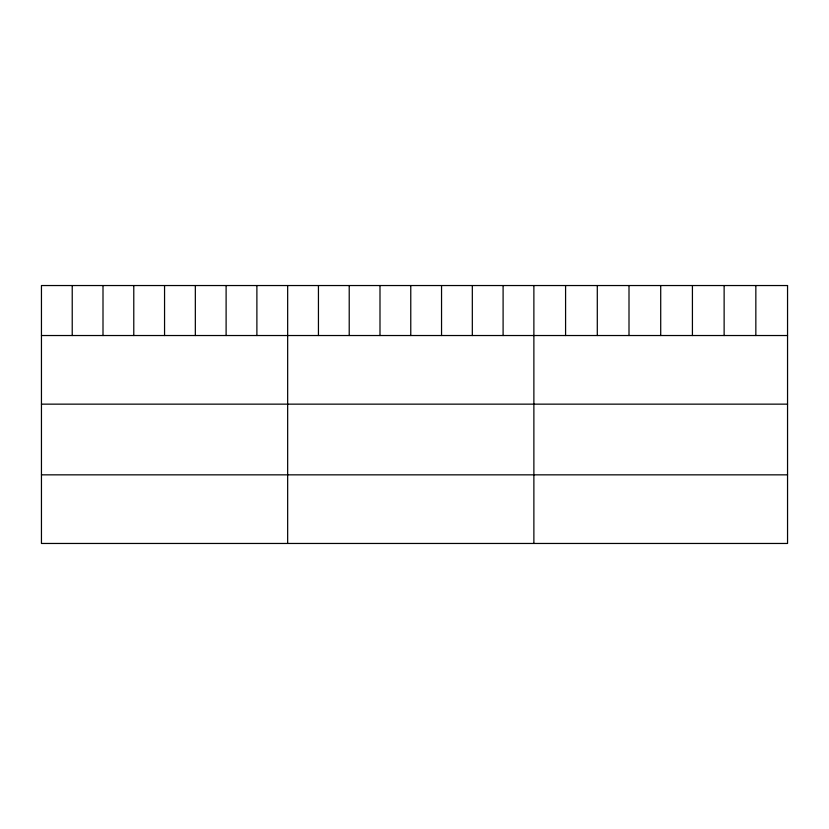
<?xml version="1.0" encoding="UTF-8"?>
<svg xmlns="http://www.w3.org/2000/svg" width="829" height="829" viewBox="0 0 829 829"><rect width="100%" height="100%" fill="white"/><g stroke="black" fill="none" stroke-linecap="round" stroke-linejoin="round"><path stroke-width="1.24" d="M41.45 335.527L787.55 335.527M41.45 404.148L787.55 404.148M41.45 474.841L787.55 474.841M755.841 285.539L755.841 335.527M724.131 285.539L724.131 335.527M692.422 285.539L692.422 335.527M660.713 285.539L660.713 335.527M629.004 285.539L629.004 335.527M597.294 285.539L597.294 335.527M565.585 285.539L565.585 335.527M533.876 285.539L533.876 543.461M503.099 285.539L503.099 335.527M472.323 285.539L472.323 335.527M441.546 285.539L441.546 335.527M410.769 285.539L410.769 335.527M379.993 285.539L379.993 335.527M349.216 285.539L349.216 335.527M318.44 285.539L318.44 335.527M287.663 285.539L287.663 543.461M256.886 285.539L256.886 335.527M226.11 285.539L226.11 335.527M195.333 285.539L195.333 335.527M164.556 285.539L164.556 335.527M133.78 285.539L133.78 335.527M103.003 285.539L103.003 335.527M72.227 285.539L72.227 335.527M787.55 285.539L41.45 285.539L41.45 543.461L787.55 543.461L787.55 285.539"/></g></svg>
